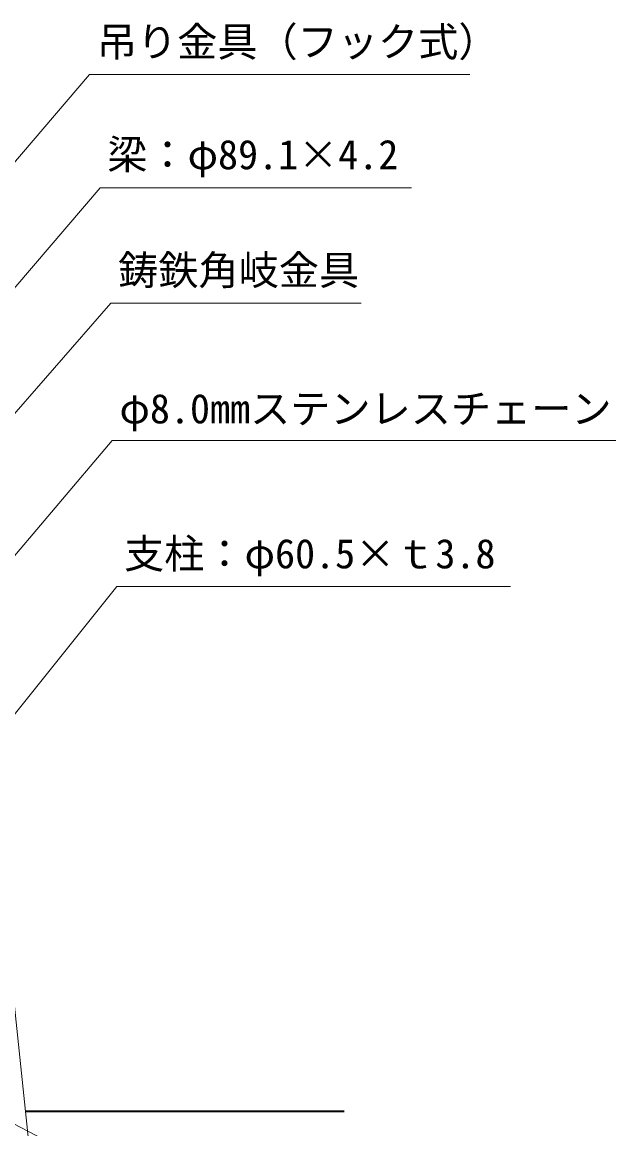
# Model space of a CAD drawing. Units: millimetres at full size, sheet at 1:50; details may follow other scales. Extents: x 750 to 20250, y 750 to 14100.
# Drawn here: x 9282 to 11108, y 3454 to 6898 of the extents above; entities that cross this region are included whole.
import ezdxf
from ezdxf.enums import TextEntityAlignment as Align

# ---------------------------------------------------------------- set-up
doc = ezdxf.new("R2010")
doc.units = ezdxf.units.MM
doc.header["$LTSCALE"] = 50
for name, color, linetype, lineweight in [('D-STR', 1, 'Continuous', 13), ('D-STR-GL', 1, 'Continuous', 35), ('D-STR-HTXT', 7, 'Continuous', 13), ('D-STR-TXT', 7, 'Continuous', 13)]:
    doc.layers.add(name, color=color, linetype=linetype, lineweight=lineweight)
doc.styles.add('ＭＳ ゴシック', font='')
doc.styles.get('ＭＳ ゴシック').set_extended_font_data('MS Gothic')

msp = doc.modelspace()

# ---------------------------------------------------------------- linework, layer by layer
at = {"layer": 'D-STR'}
msp.add_line((9301.94, 3419.1), (9096, 5378.51), dxfattribs=at)
at = {"layer": 'D-STR-GL'}
msp.add_line((10284.69, 3508.39), (9292.55, 3508.39), dxfattribs=at)
at = {"layer": 'D-STR-HTXT'}
for p, q in [((8536.14, 5616.99), (9492.03, 6735.73)), ((9492.03, 6735.73), (9510.03, 6735.73)), ((9510.03, 6735.73), (10675.48, 6735.73)), ((8850.37, 5594.1), (9524.46, 6383.1)), ((9524.46, 6383.1), (9542.46, 6383.1)), ((9542.46, 6383.1), (10493.27, 6383.1)), ((9115.51, 5517.08), (9558.27, 6023.81)), ((9558.27, 6023.81), (9576.27, 6023.81)), ((9576.27, 6023.81), (10336.63, 6023.81)), ((8469.31, 4310.01), (9562.45, 5596.05)), ((9562.45, 5596.05), (9580.45, 5596.05)), ((9580.45, 5596.05), (11143.94, 5596.05)), ((9201.52, 4673.96), (9576.79, 5142.36)), ((9576.79, 5142.36), (9594.79, 5142.36)), ((9594.79, 5142.36), (10801.89, 5142.36))]:
    msp.add_line(p, q, dxfattribs=at)
at = {"layer": 'D-STR-TXT'}
msp.add_lwpolyline([(8367.93, 3933.23), (9801.48, 3184.66), (9821.48, 3184.66), (10644.21, 3184.66), (10340.67, 3184.66)], dxfattribs=at)

# ---------------------------------------------------------------- texts
at = {"layer": 'D-STR-HTXT', "style": 'ＭＳ ゴシック'}
for s, p in [('吊り金具（フック式）', (9514.53, 6882.94)), ('梁：φ89.1×4.2', (9546.96, 6532.21)), ('鋳鉄角岐金具', (9580.77, 6172.29)), ('φ8.0mmステンレスチェーン', (9584.95, 5741.36)), ('支柱：φ60.5×ｔ3.8', (9599.29, 5290.2))]:
    msp.add_text(s, height=91.64, dxfattribs=at).set_placement(p, align=Align.TOP_LEFT)

doc.saveas('drawing.dxf')
